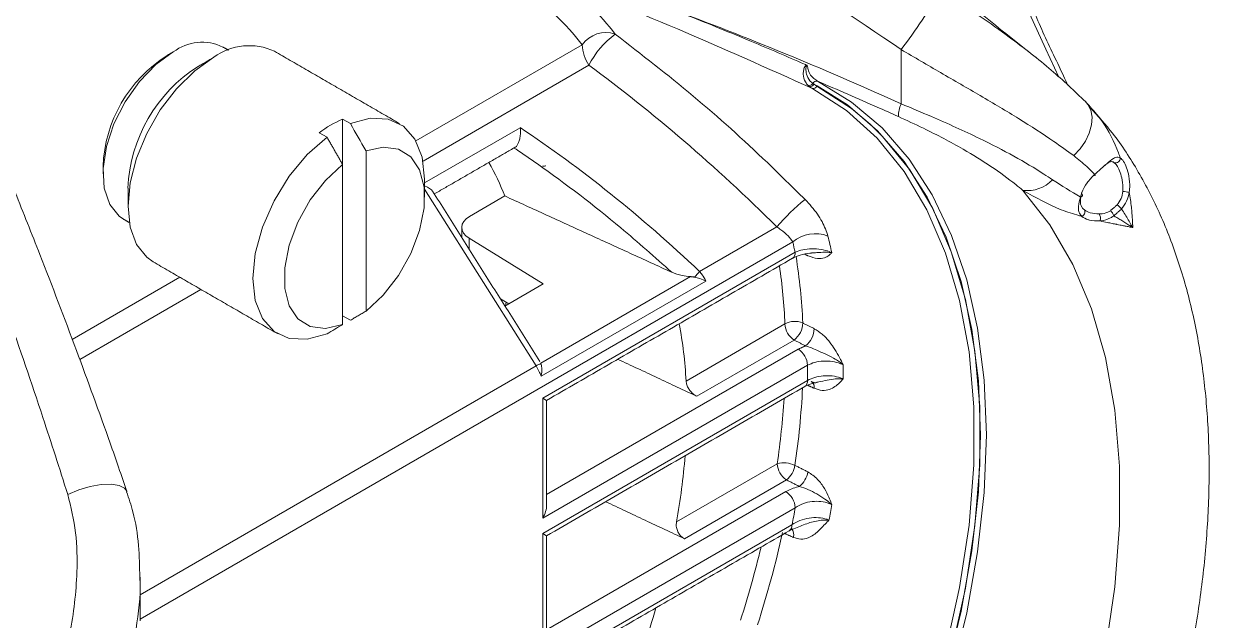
# Model space of a CAD drawing. Extents: x 12.1 to 108.7, y 1 to 80.4.
# Drawn here: x 80.521 to 83.206, y 6.493 to 7.843 of the extents above; entities that cross this region are included whole.
import ezdxf

# ---------------------------------------------------------------- set-up
doc = ezdxf.new("R2010")
doc.units = 0
doc.header["$MEASUREMENT"] = 0
doc.linetypes.add('SLD-Solid', pattern=[0])
doc.layers.get('0').update_dxf_attribs({"linetype": 'CONTINUOUS'})

msp = doc.modelspace()

# ---------------------------------------------------------------- linework, layer by layer
at = {"color": 7, "linetype": 'SLD-Solid', "lineweight": 15}
for p, q in [((81.4092, 7.5778), (81.7857, 7.7952)), ((82.5082, 7.7842), (82.5082, 7.6616)), ((81.8009, 7.7489), (81.4251, 7.532)), ((82.3107, 7.7061), (82.3176, 7.7025)), ((81.2607, 7.6167), (81.243, 7.6269)), ((81.243, 7.5244), (81.243, 7.6269)), ((81.6454, 7.6076), (81.4287, 7.4825)), ((81.19, 7.5963), (81.2077, 7.5861)), ((81.2961, 7.1927), (81.2961, 7.555)), ((81.243, 7.5244), (81.243, 7.1621)), ((81.4287, 7.4688), (81.6813, 7.0686)), ((81.5305, 7.407), (81.6103, 7.4531)), ((82.2265, 7.3833), (82.0517, 7.2824)), ((82.2627, 7.3491), (80.7842, 6.4956)), ((81.5297, 7.3576), (81.6972, 7.254)), ((81.5297, 7.3324), (81.5297, 7.3576)), ((82.2681, 7.3257), (81.6964, 6.9957)), ((80.6307, 7.1284), (80.8744, 7.2691)), ((81.6107, 7.2041), (81.6972, 7.254)), ((82.0312, 7.2706), (81.6919, 7.0747)), ((81.6925, 7.045), (82.066, 7.2606)), ((80.9221, 7.2416), (80.6476, 7.0831)), ((81.6197, 7.2093), (81.6004, 7.2205)), ((81.6118, 7.2048), (81.6132, 7.2131)), ((81.243, 7.182), (81.2607, 7.1718)), ((82.2449, 7.1635), (82.021, 7.0342)), ((82.0455, 6.9998), (82.2657, 7.127)), ((82.2752, 7.1066), (81.7051, 6.7775)), ((80.7842, 6.5506), (81.6813, 7.0686)), ((81.6964, 6.7239), (82.296, 7.0701)), ((82.296, 7.0356), (81.6964, 6.6895)), ((81.6964, 6.9957), (81.6964, 6.7239)), ((81.7051, 6.9906), (81.6964, 6.9957)), ((82.2274, 6.8472), (81.9992, 6.7154)), ((82.0175, 6.6775), (82.2483, 6.8107)), ((82.2473, 6.7843), (81.7051, 6.4713)), ((81.6964, 6.4177), (82.2681, 6.7478)), ((82.2609, 6.7092), (81.6964, 6.3833)), ((81.6964, 6.6895), (81.6964, 6.4177)), ((81.7051, 6.6844), (81.6964, 6.6895))]:
    msp.add_line(p, q, dxfattribs=at)
at = {"color": 7, "linetype": 'SLD-Solid', "lineweight": 15, "flags": 128}
for points in [[(82.8654, 7.7218), (82.8362, 7.7856), (82.7907, 7.8841), (82.757, 7.9526), (82.723, 7.9956), (82.6774, 8.0349), (82.6264, 8.0724), (82.425, 8.2204), (82.3242, 8.2944), (82.2234, 8.3683), (82.0214, 8.5161), (81.8865, 8.6145), (81.7964, 8.6801), (81.7361, 8.7238), (81.6957, 8.7529), (81.6687, 8.7723), (81.6507, 8.7852), (81.6385, 8.7938), (81.6304, 8.7995), (81.625, 8.8033), (81.6213, 8.8059), (81.6188, 8.8075), (81.6171, 8.8086), (81.616, 8.8094), (81.6152, 8.8099), (81.6147, 8.8102), (81.6144, 8.8104), (81.6141, 8.8105), (81.6139, 8.8106), (81.6138, 8.8107), (81.6137, 8.8107), (81.6137, 8.8107), (81.6136, 8.8107), (81.6136, 8.8108), (81.6136, 8.8108), (81.6136, 8.8108), (81.6135, 8.8108), (81.6135, 8.8108), (81.6135, 8.8108)], [(80.8594, 7.779), (80.8199, 7.7504), (80.7828, 7.712), (80.7505, 7.6663), (80.7251, 7.6162), (80.7081, 7.5647), (80.7007, 7.5151), (80.7032, 7.4706), (80.7155, 7.4339), (80.7368, 7.4074), (80.7469, 7.4004)], [(80.8139, 7.304), (80.7993, 7.3144), (80.7762, 7.3436), (80.7618, 7.3828), (80.7569, 7.43), (80.7618, 7.4827), (80.7762, 7.5385), (80.7993, 7.5944), (80.8301, 7.6478), (80.867, 7.6958), (80.9081, 7.7361), (80.9514, 7.7668)], [(82.3189, 5.6705), (82.3956, 5.8059), (82.4648, 5.9446), (82.526, 6.0856), (82.5787, 6.2275), (82.6223, 6.3694), (82.6567, 6.5099), (82.6814, 6.648), (82.6964, 6.7825), (82.7013, 6.9123), (82.6964, 7.0364), (82.6814, 7.1536), (82.6567, 7.2632), (82.6223, 7.364), (82.5787, 7.4554), (82.526, 7.5366), (82.4648, 7.6069), (82.3956, 7.6657), (82.3189, 7.7126)], [(82.306, 7.6967), (82.384, 7.6465), (82.4539, 7.5836), (82.515, 7.5084), (82.5667, 7.4216), (82.6087, 7.324), (82.6405, 7.2166), (82.6619, 7.1002), (82.6727, 6.9759), (82.6727, 6.8448), (82.6619, 6.7081), (82.6405, 6.5671), (82.6087, 6.4229), (82.5667, 6.2768), (82.515, 6.1303), (82.4539, 5.9846), (82.384, 5.8409), (82.306, 5.7007)], [(82.3176, 7.7025), (82.3864, 7.6593), (82.4547, 7.6007), (82.5151, 7.5308), (82.5671, 7.4502), (82.6102, 7.3595), (82.6441, 7.2595), (82.6685, 7.1509), (82.6832, 7.0347), (82.6881, 6.9118), (82.6832, 6.7833), (82.6685, 6.6501), (82.6441, 6.5133), (82.6102, 6.3742), (82.5671, 6.2337), (82.5151, 6.0931), (82.4547, 5.9535), (82.3864, 5.816), (82.3107, 5.6818)], [(82.4381, 7.6155), (82.3958, 7.6512), (82.3173, 7.7016)], [(82.8991, 7.5443), (82.9137, 7.5599), (82.9256, 7.5773), (82.9343, 7.5955), (82.9394, 7.6137), (82.9405, 7.6311), (82.9378, 7.6469), (82.9312, 7.6604), (82.9258, 7.6669), (82.9211, 7.6709)], [(81.2607, 7.6167), (81.3056, 7.629), (81.3464, 7.6271), (81.3808, 7.6111), (81.4069, 7.5819), (81.4231, 7.5412), (81.4287, 7.4912)], [(82.3173, 5.6939), (82.3958, 5.835), (82.4661, 5.9794), (82.5275, 6.1261), (82.5796, 6.2735), (82.6218, 6.4203), (82.6539, 6.5654), (82.6754, 6.7073), (82.6862, 6.8448), (82.6862, 6.9766), (82.6754, 7.1017), (82.6539, 7.2187), (82.6218, 7.3268), (82.5796, 7.4249), (82.5275, 7.5122), (82.4661, 7.5878), (82.4381, 7.6155)], [(81.2077, 7.1412), (81.1628, 7.1289), (81.122, 7.1307), (81.0876, 7.1468), (81.0615, 7.176), (81.0453, 7.2167), (81.0397, 7.2667), (81.0453, 7.323), (81.0615, 7.3825), (81.0876, 7.4419), (81.122, 7.4976), (81.1628, 7.5466), (81.2077, 7.5861)], [(81.2961, 7.1927), (81.3348, 7.2286), (81.3693, 7.273), (81.3974, 7.3229), (81.4171, 7.3751), (81.4274, 7.4262), (81.4274, 7.473), (81.4171, 7.5123), (81.3974, 7.5417), (81.3693, 7.5592), (81.3348, 7.5637), (81.2961, 7.555)], [(81.243, 7.5244), (81.2043, 7.4884), (81.1698, 7.444), (81.1417, 7.3941), (81.122, 7.3419), (81.1118, 7.2908), (81.1118, 7.244), (81.122, 7.2047), (81.1417, 7.1753), (81.1698, 7.1578), (81.2043, 7.1533), (81.243, 7.1621)], [(82.9457, 7.5006), (82.9459, 7.5004), (82.9468, 7.4997), (82.9474, 7.4992), (82.9478, 7.4991), (82.9479, 7.4993), (82.9477, 7.4998), (82.9472, 7.5006), (82.9465, 7.5017)], [(82.784, 5.8308), (82.8452, 5.9796), (82.8971, 6.1291), (82.9391, 6.2779), (82.971, 6.4249), (82.9924, 6.5686), (83.0031, 6.708), (83.0031, 6.8417), (82.9924, 6.9686), (82.971, 7.0876), (82.9391, 7.1978), (82.8971, 7.2981), (82.8452, 7.3877), (82.784, 7.4658)], [(82.9142, 7.4506), (82.916, 7.451), (82.9175, 7.4516), (82.9186, 7.4524), (82.9192, 7.4534), (82.9193, 7.4545), (82.9188, 7.4557), (82.9179, 7.4569), (82.9165, 7.458)], [(82.9174, 7.4069), (82.9197, 7.4084), (82.9217, 7.4103), (82.9232, 7.4126), (82.9242, 7.4151), (82.9245, 7.4175), (82.9241, 7.4198), (82.9231, 7.4217), (82.9215, 7.423)], [(80.7547, 6.7843), (80.7491, 6.7921), (80.7366, 6.7983), (80.7184, 6.801), (80.6961, 6.8002), (80.671, 6.7958), (80.6452, 6.7882), (80.6204, 6.7779)]]:
    msp.add_lwpolyline(points, dxfattribs=at)
at = {"color": 7, "linetype": 'SLD-Solid', "lineweight": 15}
for centre, radius, start, end in [((81.3558, 7.4679), 0.5403, 37.2778, 86.4761), ((81.4027, 7.4689), 0.5764, 37.4269, 53.9828), ((81.3388, 8.6657), 1.4644, 322.9923, 329.399), ((81.8391, 7.7573), 0.0655, 71.0188, 144.636), ((81.9776, 7.6595), 0.1981, 126.2849, 153.1832), ((80.9248, 7.6926), 0.1083, 64.2055, 127.1049), ((81.0316, 7.658), 0.1352, 64.9178, 126.3926), ((81.8744, 7.7986), 0.0888, 182.2136, 214.0509), ((81.0111, 7.5077), 0.311, 122.2243, 177.781), ((81.0987, 7.4571), 0.3421, 122.2834, 177.7166), ((82.2994, 7.7138), 0.0105, 256.3124, 325.7993), ((82.3164, 7.7037), 0.00922, 73.8895, 153.488), ((82.3018, 7.7112), 0.0102, 255.5852, 329.8939), ((82.3088, 7.7055), 0.0093, 251.9303, 335.2998), ((82.5685, 7.6333), 0.0666, 154.8663, 180.4615), ((81.3449, 7.3892), 0.2586, 113.1985, 126.7961), ((81.0534, 7.2345), 0.5983, 21.4243, 29.4714), ((82.9944, 7.5383), 0.0102, 245.8045, 5.688), ((82.7944, 7.5413), 0.0762, 262.0946, 317.5999), ((82.6144, 7.0462), 0.5139, 129.0856, 139.0095), ((83.0382, 7.6278), 0.1666, 260.3189, 265.423), ((82.9424, 7.4028), 0.0172, 339.131, 34.1145), ((82.9681, 7.4025), 0.0224, 14.7501, 50.7955), ((82.9707, 7.394), 0.0473, 38.9003, 55.4825), ((82.3134, 7.2893), 0.0785, 68.3317, 130.318), ((81.294, 7.1047), 1.0796, 11.7668, 13.8002), ((81.2616, 7.1031), 1.0308, 12.4712, 13.8056), ((82.2538, 7.3239), 0.0144, 304.1262, 7.186), ((80.9815, 7.11), 1.305, 2.4479, 9.0766), ((81.8574, 7.4425), 0.2518, 316.5991, 320.4981), ((80.9437, 7.1069), 1.3024, 2.4877, 8.3024), ((81.0275, 6.9815), 0.9949, 3.0404, 10.5721), ((82.2673, 7.1247), 0.0448, 66.2433, 120.0752), ((82.2911, 7.1656), 0.0462, 182.6523, 236.7703), ((82.2347, 7.167), 0.0506, 307.7417, 358.5438), ((82.2605, 7.1541), 0.0506, 307.7424, 358.5292), ((82.2498, 7.0679), 0.0462, 2.6523, 56.7703), ((81.7111, 7.0199), 0.057, 109.2734, 121.4788), ((80.7858, 7.0529), 1.5103, 359.3466, 0.6534), ((80.8104, 7.0549), 1.5667, 359.4233, 0.5767), ((80.4486, 7.1114), 1.8386, 351.6231, 357.1195), ((82.2817, 7.0338), 0.0144, 304.1262, 7.186), ((82.2968, 7.0207), 0.0146, 349.1504, 59.1573), ((80.4142, 7.1133), 1.8326, 351.6513, 356.2962), ((80.5012, 6.9862), 1.5223, 349.7534, 355.4468), ((82.2428, 6.7933), 0.056, 63.8019, 105.9612), ((82.2736, 6.8493), 0.0462, 182.6523, 236.7703), ((82.2166, 6.8514), 0.0516, 307.9074, 351.3292), ((82.2458, 6.8366), 0.0516, 307.9074, 351.3281), ((82.2219, 6.7456), 0.0462, 2.6523, 56.7703), ((80.2452, 7.1044), 2.0542, 348.9079, 350.0029), ((80.2788, 7.1031), 2.1012, 349.4869, 350.4595), ((79.9211, 7.2079), 2.3753, 342.2296, 347.4481), ((82.2466, 6.7074), 0.0144, 304.1262, 7.186), ((82.2447, 6.6873), 0.0203, 340.8125, 40.9305), ((79.8946, 7.2132), 2.3622, 342.2501, 346.42), ((80.0068, 7.0996), 2.0302, 338.2633, 343.4474)]:
    msp.add_arc(centre, radius, start, end, dxfattribs=at)
for centre, major_axis, ratio, start_param, end_param in [((78.1098, 7.5596), (5.4469, -1.2998), 0.337357, 0.71562, 0.908621), ((80.5148, 7.0543), (3.5048, -0.8364), 0.337357, 1.048359, 1.215437), ((81.6978, 5.9113), (-1.4456, 2.1448), 0.522119, 5.078185, 5.315109), ((81.6699, 5.9544), (-1.2421, 1.844), 0.519337, 5.123317, 5.384819), ((81.4087, 7.4679), (0.0395, -0.0097), 0.352955, 0.351923, 1.128994), ((81.5729, 7.3816), (0.06, -0.0009), 0.587275, 2.36523, 3.918573), ((81.6543, 7.0469), (-0.0296, 0.0522), 0.572321, 4.36382, 4.804025), ((81.6751, 6.7362), (0.0212, 0.0367), 0.577335, 4.71243, 5.497828)]:
    msp.add_ellipse(centre, major_axis=major_axis, ratio=ratio, start_param=start_param, end_param=end_param, dxfattribs=at)
for points, knots in [([(82.8858, 7.7031), (82.8792, 7.7175), (82.8567, 7.7663), (82.8177, 7.8455), (82.7826, 7.9392), (82.7108, 8.0224), (82.6145, 8.0873), (82.5326, 8.15), (82.4481, 8.2128), (82.3462, 8.289), (82.2124, 8.3889), (82.0494, 8.5107), (81.8572, 8.6543), (81.7193, 8.7573), (81.6455, 8.8124)], [0, 0, 0, 0, 0.03342, 0.112942, 0.184198, 0.246841, 0.318279, 0.375103, 0.422901, 0.496787, 0.591435, 0.706849, 0.843035, 1, 1, 1, 1]), ([(81.5881, 7.9908), (81.6235, 7.978), (81.762, 7.9282), (82.0024, 7.8333), (82.2047, 7.7423), (82.306, 7.6967)], [0, 0, 0, 0, 0.146436, 0.572701, 1, 1, 1, 1]), ([(82.9211, 7.6709), (82.8961, 7.6947), (82.8453, 7.7429), (82.7599, 7.8082), (82.6761, 7.8675), (82.6251, 7.9025), (82.5992, 7.9202)], [0, 0, 0, 0, 0.296269, 0.600821, 0.797169, 1, 1, 1, 1]), ([(81.9987, 7.8718), (82, 7.8713), (82.0091, 7.8677), (82.0661, 7.8452), (82.1618, 7.8061), (82.2509, 7.7681), (82.2923, 7.75), (82.2937, 7.7493)], [0, 0, 0, 0, 0.012866, 0.091618, 0.576835, 0.985034, 1, 1, 1, 1]), ([(82.2904, 7.4451), (82.2621, 7.473), (82.18, 7.5541), (82.0383, 7.6819), (81.9198, 7.7734), (81.8604, 7.8192)], [0, 0, 0, 0, 0.207975, 0.602957, 1, 1, 1, 1]), ([(82.5082, 7.7842), (82.5381, 7.7667), (82.5991, 7.731), (82.6897, 7.6791), (82.7764, 7.6274), (82.8463, 7.5826), (82.8844, 7.5549), (82.8991, 7.5443)], [0, 0, 0, 0, 0.203304, 0.4144471, 0.6339113, 0.8589827, 1, 1, 1, 1]), ([(82.2937, 7.7493), (82.2935, 7.7493), (82.2925, 7.7489), (82.2905, 7.747), (82.2879, 7.7419), (82.2866, 7.7354), (82.2864, 7.7238), (82.2894, 7.7127), (82.295, 7.7059), (82.2969, 7.7035)], [0, 0, 0, 0, 0.00812, 0.048438, 0.130028, 0.293206, 0.393297, 0.782545, 1, 1, 1, 1]), ([(82.3081, 7.7079), (82.3059, 7.7097), (82.2995, 7.7151), (82.2947, 7.7245), (82.2926, 7.7347), (82.2923, 7.7405), (82.293, 7.7453), (82.2939, 7.7473), (82.2945, 7.7479), (82.2948, 7.748), (82.295, 7.748), (82.2952, 7.748), (82.2954, 7.7479), (82.2955, 7.7478), (82.2956, 7.7478)], [0, 0, 0, 0, 0.214459, 0.602038, 0.702181, 0.864586, 0.942297, 0.975572, 0.983155, 0.986472, 0.990655, 0.994858, 0.995494, 1, 1, 1, 1]), ([(82.2956, 7.7478), (82.2956, 7.7478), (82.2956, 7.7479), (82.2953, 7.7482), (82.2947, 7.7488), (82.2941, 7.7492), (82.2937, 7.7493)], [0, 0, 0, 0, 0.054632, 0.112789, 0.5532177, 1, 1, 1, 1]), ([(82.3189, 7.7126), (82.3132, 7.7166), (82.304, 7.7231), (82.2976, 7.737), (82.2962, 7.7449), (82.2956, 7.7478)], [0, 0, 0, 0, 0.518086, 0.825349, 1, 1, 1, 1]), ([(82.3189, 7.7126), (82.3645, 7.6932), (82.4256, 7.6671), (82.4864, 7.6397), (82.5019, 7.6328)], [0, 0, 0, 0, 0.744544, 1, 1, 1, 1]), ([(82.8507, 7.4899), (82.8443, 7.4942), (82.8173, 7.5123), (82.7642, 7.5437), (82.6795, 7.5871), (82.5912, 7.6269), (82.531, 7.652), (82.5082, 7.6616)], [0, 0, 0, 0, 0.07021, 0.29498, 0.525499, 0.819904, 1, 1, 1, 1]), ([(82.5019, 7.6328), (82.5209, 7.624), (82.5712, 7.6008), (82.6438, 7.5627), (82.7132, 7.5199), (82.7565, 7.4885), (82.7787, 7.4701), (82.784, 7.4658)], [0, 0, 0, 0, 0.176117, 0.46714, 0.694141, 0.927781, 1, 1, 1, 1]), ([(83.0045, 7.5394), (83.0032, 7.5431), (82.9926, 7.5715), (82.9742, 7.6119), (82.9462, 7.6424), (82.9375, 7.6519)], [0, 0, 0, 0, 0.094035, 0.717652, 1, 1, 1, 1]), ([(83.0199, 5.9194), (83.0258, 5.9338), (83.0509, 5.9964), (83.0876, 6.1078), (83.1293, 6.2526), (83.162, 6.3964), (83.1861, 6.5384), (83.2012, 6.6777), (83.2072, 6.8135), (83.2039, 6.9451), (83.1913, 7.0714), (83.1692, 7.1918), (83.1376, 7.3053), (83.0969, 7.4112), (83.0469, 7.5081), (82.9943, 7.5892), (82.9548, 7.6336), (82.9381, 7.6524)], [0, 0, 0, 0, 0.0214013, 0.0925596, 0.1637871, 0.2350994, 0.3065094, 0.3780261, 0.44965, 0.5213688, 0.5931492, 0.6648998, 0.7364998, 0.8077854, 0.8785634, 0.9486496, 1, 1, 1, 1]), ([(81.2961, 7.555), (81.2959, 7.5553), (81.2841, 7.5758), (81.2723, 7.5964), (81.2607, 7.6167)], [0, 0, 0, 0, 0.0137595, 1, 1, 1, 1]), ([(81.6454, 7.6076), (81.6454, 7.6076), (81.6456, 7.6065), (81.646, 7.6017), (81.646, 7.5932), (81.6445, 7.5827), (81.6419, 7.5739), (81.6386, 7.5676), (81.6358, 7.5641), (81.6343, 7.5637), (81.6342, 7.5636)], [0, 0, 0, 0, 0.004336, 0.062628, 0.285777, 0.481276, 0.654863, 0.817484, 0.981723, 1, 1, 1, 1]), ([(81.6305, 7.5625), (81.6324, 7.5613), (81.6504, 7.5492), (81.7332, 7.4922), (81.8524, 7.4012), (81.9503, 7.3144), (81.9885, 7.2805)], [0, 0, 0, 0, 0.014416, 0.144501, 0.665406, 1, 1, 1, 1]), ([(81.6959, 7.5206), (81.6959, 7.5206), (81.6965, 7.5206), (81.6989, 7.5206), (81.7014, 7.5208), (81.7029, 7.5212), (81.7031, 7.5213)], [0, 0, 0, 0, 0.012657, 0.192934, 0.849546, 1, 1, 1, 1]), ([(82.8991, 7.5443), (82.9092, 7.5362), (82.9262, 7.5225), (82.9406, 7.5077), (82.9465, 7.5017)], [0, 0, 0, 0, 0.594486, 1, 1, 1, 1]), ([(83.0045, 7.5394), (83.0028, 7.5401), (82.9981, 7.542), (82.9888, 7.5382), (82.9747, 7.5273), (82.9594, 7.5134), (82.9497, 7.5046), (82.9465, 7.5017)], [0, 0, 0, 0, 0.137011, 0.364, 0.629283, 0.878134, 1, 1, 1, 1]), ([(82.9696, 7.5224), (82.9726, 7.5247), (82.9792, 7.5298), (82.9851, 7.5316), (82.9888, 7.5297), (82.9902, 7.529)], [0, 0, 0, 0, 0.334994, 0.746995, 1, 1, 1, 1]), ([(82.9902, 7.529), (82.9923, 7.5271), (82.9964, 7.5232), (83.0029, 7.5102), (83.0086, 7.4931), (83.011, 7.4768), (83.0103, 7.4665), (83.0101, 7.4636)], [0, 0, 0, 0, 0.207538, 0.415637, 0.631743, 0.895091, 1, 1, 1, 1]), ([(83.0249, 7.4617), (83.0253, 7.4653), (83.0267, 7.4775), (83.0249, 7.497), (83.0192, 7.5174), (83.012, 7.5327), (83.007, 7.5371), (83.0045, 7.5394)], [0, 0, 0, 0, 0.107962, 0.374185, 0.589197, 0.794963, 1, 1, 1, 1]), ([(82.9465, 7.5017), (82.9404, 7.4955), (82.9283, 7.4833), (82.9181, 7.4649), (82.9151, 7.4541), (82.9142, 7.4506)], [0, 0, 0, 0, 0.405466, 0.808541, 1, 1, 1, 1]), ([(82.784, 7.4658), (82.8129, 7.4496), (82.8552, 7.4258), (82.9, 7.4119), (82.9152, 7.4075), (82.9174, 7.4069)], [0, 0, 0, 0, 0.649038, 0.949948, 1, 1, 1, 1]), ([(82.9142, 7.4506), (82.9141, 7.4507), (82.8934, 7.4626), (82.872, 7.4763), (82.8507, 7.4899)], [0, 0, 0, 0, 0.0042017, 1, 1, 1, 1]), ([(80.7546, 6.7844), (80.7419, 6.8209), (80.7044, 6.9291), (80.6388, 7.1087), (80.5668, 7.2976), (80.5199, 7.4147), (80.5012, 7.4616)], [0, 0, 0, 0, 0.155168, 0.460228, 0.783919, 1, 1, 1, 1]), ([(82.2904, 7.4451), (82.2955, 7.4397), (82.3106, 7.4237), (82.3312, 7.3946), (82.3387, 7.373), (82.3424, 7.3622)], [0, 0, 0, 0, 0.201185, 0.599014, 1, 1, 1, 1]), ([(82.9142, 7.4506), (82.9124, 7.4434), (82.909, 7.4293), (82.9101, 7.4155), (82.9155, 7.4092), (82.9174, 7.4069)], [0, 0, 0, 0, 0.4024725, 0.7877709, 1, 1, 1, 1]), ([(82.9215, 7.423), (82.9199, 7.4248), (82.9181, 7.4266), (82.9149, 7.4325), (82.9132, 7.441), (82.9154, 7.4524), (82.9165, 7.458)], [0, 0, 0, 0, 0.20455, 0.219488, 0.608375, 1, 1, 1, 1]), ([(83.0101, 7.4636), (83.0101, 7.4635), (83.0096, 7.4579), (83.0073, 7.4465), (83.0008, 7.4375), (82.9975, 7.433)], [0, 0, 0, 0, 0.003482, 0.505438, 1, 1, 1, 1]), ([(83.0075, 7.4237), (83.0117, 7.4294), (83.0201, 7.4407), (83.0237, 7.4547), (83.0249, 7.4617), (83.0249, 7.4617)], [0, 0, 0, 0, 0.500557, 0.99661, 1, 1, 1, 1]), ([(83.0328, 7.3815), (83.0327, 7.382), (83.0327, 7.3837), (83.0326, 7.3858), (83.0326, 7.3877), (83.0325, 7.3887), (83.0325, 7.39), (83.0324, 7.3914), (83.0323, 7.393), (83.0322, 7.395), (83.0321, 7.3972), (83.032, 7.3998), (83.0318, 7.4029), (83.0315, 7.4065), (83.0312, 7.4107), (83.0308, 7.4156), (83.0303, 7.4213), (83.0288, 7.4367), (83.0266, 7.4503), (83.0249, 7.4617)], [0, 0, 0, 0, 0.018806, 0.067454, 0.078705, 0.091827, 0.107128, 0.124968, 0.145764, 0.170003, 0.198252, 0.231169, 0.269526, 0.31422, 0.366308, 0.427033, 0.497871, 0.580596, 1, 1, 1, 1]), ([(82.9567, 7.4125), (82.9497, 7.4129), (82.9372, 7.4137), (82.9261, 7.4192), (82.9222, 7.4225), (82.9215, 7.423)], [0, 0, 0, 0, 0.509811, 0.915613, 1, 1, 1, 1]), ([(82.9823, 7.4198), (82.9803, 7.4187), (82.9731, 7.4145), (82.964, 7.4128), (82.9573, 7.4125), (82.9567, 7.4125)], [0, 0, 0, 0, 0.246066, 0.926564, 1, 1, 1, 1]), ([(83.0075, 7.4237), (83.0102, 7.4194), (83.0179, 7.4075), (83.026, 7.3936), (83.0315, 7.3838), (83.0326, 7.3818), (83.0328, 7.3815)], [0, 0, 0, 0, 0.3057761, 0.8626301, 0.9783943, 1, 1, 1, 1]), ([(80.6204, 6.7779), (80.6017, 6.8362), (80.5574, 6.9741), (80.4853, 7.1852), (80.431, 7.3344), (80.4038, 7.4091)], [0, 0, 0, 0, 0.267535, 0.633327, 1, 1, 1, 1]), ([(82.9174, 7.4069), (82.9219, 7.404), (82.9271, 7.4006), (82.9411, 7.3967), (82.9503, 7.3967), (82.9585, 7.3967)], [0, 0, 0, 0, 0.422633, 0.485743, 1, 1, 1, 1]), ([(82.9585, 7.3967), (82.9593, 7.3968), (82.9674, 7.3977), (82.9785, 7.4009), (82.9874, 7.4066), (82.9897, 7.4082)], [0, 0, 0, 0, 0.071249, 0.747585, 1, 1, 1, 1]), ([(82.9585, 7.3967), (82.9587, 7.3966), (82.9642, 7.3954), (82.9736, 7.3934), (82.9857, 7.3909), (82.9931, 7.3894), (82.999, 7.3883), (83.0036, 7.3873), (83.0092, 7.3862), (83.0137, 7.3853), (83.0194, 7.3842), (83.0254, 7.383), (83.0303, 7.382), (83.0324, 7.3816), (83.0328, 7.3815)], [0, 0, 0, 0, 0.007895, 0.197091, 0.347858, 0.469072, 0.487499, 0.58201, 0.658745, 0.721193, 0.772096, 0.904925, 0.983045, 1, 1, 1, 1]), ([(83.0328, 7.3815), (83.0325, 7.3817), (83.0322, 7.3819), (83.0318, 7.3822), (83.0304, 7.3831), (83.0278, 7.3848), (83.0194, 7.3903), (83.009, 7.3968), (82.9974, 7.4038), (82.992, 7.4069), (82.9897, 7.4082)], [0, 0, 0, 0, 0.020272, 0.022872, 0.030261, 0.120489, 0.217558, 0.65024, 0.851932, 1, 1, 1, 1]), ([(82.2627, 7.3491), (82.2595, 7.3536), (82.2531, 7.3627), (82.2393, 7.3744), (82.2297, 7.381), (82.2265, 7.3833)], [0, 0, 0, 0, 0.396075, 0.797134, 1, 1, 1, 1]), ([(82.3509, 7.3249), (82.3491, 7.3256), (82.342, 7.3288), (82.3268, 7.3326), (82.3057, 7.334), (82.2847, 7.3319), (82.2737, 7.3278), (82.2681, 7.3257)], [0, 0, 0, 0, 0.075653, 0.298165, 0.527692, 0.762957, 1, 1, 1, 1]), ([(82.262, 7.312), (82.2624, 7.3122), (82.2665, 7.315), (82.2797, 7.3198), (82.2951, 7.3237), (82.3041, 7.3236), (82.3054, 7.3236)], [0, 0, 0, 0, 0.036416, 0.472607, 0.929098, 1, 1, 1, 1]), ([(82.2968, 7.3179), (82.3045, 7.3151), (82.3189, 7.31), (82.3344, 7.3124), (82.3439, 7.3177), (82.3486, 7.3222), (82.3505, 7.3244), (82.3509, 7.3248), (82.3509, 7.3249)], [0, 0, 0, 0, 0.3152567, 0.5914836, 0.8169934, 0.9687926, 0.9968353, 1, 1, 1, 1]), ([(82.3509, 7.3249), (82.3508, 7.3249), (82.35, 7.325), (82.3452, 7.3256), (82.3344, 7.3262), (82.3197, 7.325), (82.3092, 7.3243), (82.3054, 7.3241)], [0, 0, 0, 0, 0.005713, 0.066025, 0.371179, 0.76651, 1, 1, 1, 1]), ([(81.9885, 7.2805), (81.9961, 7.2776), (82.0093, 7.2726), (82.0247, 7.2712), (82.0312, 7.2706)], [0, 0, 0, 0, 0.575319, 1, 1, 1, 1]), ([(82.066, 7.2606), (82.0634, 7.2655), (82.0593, 7.2729), (82.0537, 7.2799), (82.0517, 7.2824)], [0, 0, 0, 0, 0.646691, 1, 1, 1, 1]), ([(82.066, 7.2606), (82.0659, 7.2607), (82.0619, 7.2626), (82.0538, 7.2661), (82.0444, 7.2685), (82.0404, 7.2695)], [0, 0, 0, 0, 0.008868, 0.572493, 1, 1, 1, 1]), ([(81.243, 7.1621), (81.2429, 7.162), (81.2311, 7.155), (81.2193, 7.148), (81.2077, 7.1412)], [0, 0, 0, 0, 0.0137595, 1, 1, 1, 1]), ([(82.377, 7.0707), (82.377, 7.0708), (82.3742, 7.0763), (82.3653, 7.0942), (82.3506, 7.1186), (82.3299, 7.1413), (82.3174, 7.1489), (82.3111, 7.1528)], [0, 0, 0, 0, 0.002802, 0.172015, 0.55712, 0.778452, 1, 1, 1, 1]), ([(82.2915, 7.114), (82.2961, 7.1125), (82.3061, 7.1091), (82.3288, 7.0988), (82.3506, 7.0893), (82.3684, 7.0777), (82.3742, 7.0732), (82.377, 7.0708), (82.377, 7.0707)], [0, 0, 0, 0, 0.152597, 0.335216, 0.766583, 0.880806, 0.996721, 1, 1, 1, 1]), ([(81.6923, 7.0738), (81.693, 7.0708), (81.6945, 7.065), (81.6943, 7.0546), (81.6932, 7.0479), (81.6925, 7.0451), (81.6925, 7.045)], [0, 0, 0, 0, 0.378286, 0.740602, 0.992265, 1, 1, 1, 1]), ([(82.296, 7.0701), (82.3013, 7.0725), (82.3117, 7.0774), (82.3318, 7.0802), (82.3522, 7.0791), (82.3675, 7.0752), (82.3749, 7.0717), (82.377, 7.0707)], [0, 0, 0, 0, 0.22747, 0.454853, 0.682237, 0.909584, 1, 1, 1, 1]), ([(82.377, 7.0391), (82.3749, 7.04), (82.3675, 7.0431), (82.3521, 7.0464), (82.3318, 7.0467), (82.3117, 7.0432), (82.3013, 7.0382), (82.296, 7.0356)], [0, 0, 0, 0, 0.090605, 0.317992, 0.545361, 0.772689, 1, 1, 1, 1]), ([(82.3111, 7.018), (82.3174, 7.0159), (82.3299, 7.0116), (82.3506, 7.0152), (82.3653, 7.0265), (82.3742, 7.0361), (82.377, 7.0391), (82.377, 7.0391)], [0, 0, 0, 0, 0.221548, 0.44288, 0.827985, 0.997198, 1, 1, 1, 1]), ([(82.377, 7.0391), (82.377, 7.0392), (82.3742, 7.0394), (82.3684, 7.0397), (82.3506, 7.0392), (82.3329, 7.0342), (82.3187, 7.0319), (82.3172, 7.0317)], [0, 0, 0, 0, 0.004604, 0.167339, 0.327699, 0.933305, 1, 1, 1, 1]), ([(82.021, 7.0342), (82.0214, 7.0314), (82.0222, 7.0258), (82.0267, 7.0168), (82.0329, 7.0087), (82.0396, 7.0029), (82.0439, 7.0007), (82.0455, 6.9998)], [0, 0, 0, 0, 0.2166094, 0.4331763, 0.6507765, 0.8695291, 1, 1, 1, 1]), ([(82.2899, 7.0219), (82.2902, 7.0221), (82.294, 7.0246), (82.3033, 7.0286), (82.3136, 7.0303), (82.3174, 7.031)], [0, 0, 0, 0, 0.0498425, 0.6565411, 1, 1, 1, 1]), ([(82.316, 7.0313), (82.3158, 7.0313), (82.3138, 7.0301), (82.3113, 7.0304), (82.3059, 7.0328), (82.3043, 7.0335)], [0, 0, 0, 0, 0.046663, 0.727518, 1, 1, 1, 1]), ([(82.3509, 6.7548), (82.3509, 6.7549), (82.3505, 6.7559), (82.3486, 6.7614), (82.3439, 6.7737), (82.3344, 6.7926), (82.3189, 6.8143), (82.3045, 6.8238), (82.2968, 6.8288)], [0, 0, 0, 0, 0.0031647, 0.0312074, 0.1830066, 0.4085164, 0.6847433, 1, 1, 1, 1]), ([(82.2775, 6.7959), (82.2766, 6.7957), (82.2654, 6.793), (82.256, 6.7885), (82.2473, 6.7843)], [0, 0, 0, 0, 0.081826, 1, 1, 1, 1]), ([(82.2775, 6.7959), (82.2841, 6.7938), (82.2976, 6.7894), (82.317, 6.7792), (82.3344, 6.7686), (82.3452, 6.7601), (82.35, 6.7557), (82.3508, 6.7549), (82.3509, 6.7548)], [0, 0, 0, 0, 0.24586, 0.504617, 0.760113, 0.957329, 0.996307, 1, 1, 1, 1]), ([(80.5946, 6.3278), (80.6059, 6.3726), (80.6287, 6.4633), (80.6429, 6.5861), (80.6412, 6.6928), (80.6274, 6.7492), (80.6204, 6.7779)], [0, 0, 0, 0, 0.296269, 0.600821, 0.797169, 1, 1, 1, 1]), ([(80.7837, 6.5898), (80.7832, 6.6141), (80.7821, 6.6644), (80.772, 6.7298), (80.7587, 6.7688), (80.7536, 6.7839)], [0, 0, 0, 0, 0.364715, 0.753143, 1, 1, 1, 1]), ([(82.2681, 6.7478), (82.2741, 6.7512), (82.2853, 6.7577), (82.3063, 6.7623), (82.3266, 6.7624), (82.3416, 6.7591), (82.3489, 6.7557), (82.3509, 6.7548)], [0, 0, 0, 0, 0.252206, 0.478104, 0.698136, 0.91548, 1, 1, 1, 1]), ([(81.9992, 6.7154), (81.9989, 6.7122), (81.9983, 6.7058), (82.0009, 6.6957), (82.0058, 6.6868), (82.0118, 6.6806), (82.0159, 6.6783), (82.0175, 6.6775)], [0, 0, 0, 0, 0.220859, 0.441926, 0.657693, 0.867325, 1, 1, 1, 1]), ([(82.3447, 6.7197), (82.3431, 6.7203), (82.336, 6.7232), (82.3208, 6.7259), (82.2994, 6.7249), (82.2779, 6.7194), (82.2666, 6.7126), (82.2609, 6.7092)], [0, 0, 0, 0, 0.06622, 0.289538, 0.521764, 0.760041, 1, 1, 1, 1]), ([(82.2638, 6.6806), (82.2696, 6.6788), (82.281, 6.6751), (82.3013, 6.6796), (82.3213, 6.6942), (82.3352, 6.7103), (82.3433, 6.7183), (82.3446, 6.7196), (82.3447, 6.7197)], [0, 0, 0, 0, 0.174609, 0.349137, 0.641913, 0.941152, 0.997522, 1, 1, 1, 1]), ([(82.3447, 6.7197), (82.3446, 6.7197), (82.3423, 6.7198), (82.3367, 6.7199), (82.3216, 6.7191), (82.2978, 6.7136), (82.2786, 6.7058), (82.269, 6.7018)], [0, 0, 0, 0, 0.003779, 0.106782, 0.248279, 0.624078, 1, 1, 1, 1]), ([(82.2549, 6.6954), (82.2552, 6.6956), (82.2585, 6.6979), (82.2641, 6.6998), (82.2692, 6.7015)], [0, 0, 0, 0, 0.092931, 1, 1, 1, 1]), ([(80.7836, 6.5898), (80.7838, 6.587), (80.7864, 6.5495), (80.7758, 6.4729), (80.7574, 6.3767), (80.74, 6.317), (80.7332, 6.294)], [0, 0, 0, 0, 0.029505, 0.393245, 0.766278, 1, 1, 1, 1])]:
    msp.add_open_spline(points, degree=3, knots=knots, dxfattribs=at)
for points in [[(82.8137, 7.7661), (82.3248, 8.1561)], [(80.9848, 7.7827), (80.9719, 7.7901)], [(80.8594, 7.779), (80.8453, 7.7708)], [(80.9513, 7.7667), (80.916, 7.7463)], [(81.3717, 7.6171), (81.0888, 7.7804)], [(82.3107, 7.7061), (82.3081, 7.7079)], [(82.2969, 7.7035), (82.2993, 7.7013)], [(82.2993, 7.7013), (82.306, 7.6967)], [(82.3173, 7.7016), (82.3107, 7.7061)], [(82.9377, 7.6534), (82.9254, 7.6665)], [(81.2077, 7.5861), (81.243, 7.5244)], [(81.4507, 7.4576), (81.6342, 7.5635)], [(80.7003, 7.5198), (80.7003, 7.5034)], [(80.7569, 7.4708), (80.7569, 7.43)], [(81.4287, 7.4504), (81.4287, 7.4912)], [(81.69, 7.0785), (81.4469, 7.4636)], [(81.9885, 7.2805), (81.6103, 7.4531)], [(82.9165, 7.458), (82.9177, 7.4617)], [(82.9975, 7.433), (82.9823, 7.4198)], [(82.9897, 7.4082), (83.0075, 7.4237)], [(80.7469, 7.4004), (80.7598, 7.393)], [(81.5129, 7.3822), (81.5129, 7.3591)], [(81.7051, 6.9906), (82.2619, 7.312)], [(82.2895, 7.3213), (82.2968, 7.3179)], [(80.8139, 7.304), (81.0967, 7.1408)], [(82.0404, 7.2695), (82.0312, 7.2706)], [(81.2607, 7.1718), (81.2961, 7.1927)], [(82.3111, 7.1528), (82.2854, 7.1657)], [(82.2657, 7.127), (82.2915, 7.114)], [(82.2915, 7.114), (82.2752, 7.1066)], [(81.6919, 7.0747), (81.6923, 7.0738)], [(82.0455, 6.9998), (81.8664, 7.0837)], [(81.7051, 6.6844), (82.2898, 7.0219)], [(82.2965, 7.0248), (82.3111, 7.018)], [(81.7051, 6.7535), (81.7051, 6.9906)], [(82.2968, 6.8288), (82.2676, 6.8436)], [(82.2483, 6.8107), (82.2775, 6.7959)], [(82.0175, 6.6775), (81.8386, 6.7614)], [(81.7051, 6.3782), (82.2547, 6.6955)], [(82.2444, 6.6895), (82.2638, 6.6806)], [(81.7051, 6.4473), (81.7051, 6.6844)], [(80.7842, 6.4918), (80.7842, 6.5904)]]:
    msp.add_open_spline(points, degree=1, dxfattribs=at)

doc.saveas('drawing.dxf')
